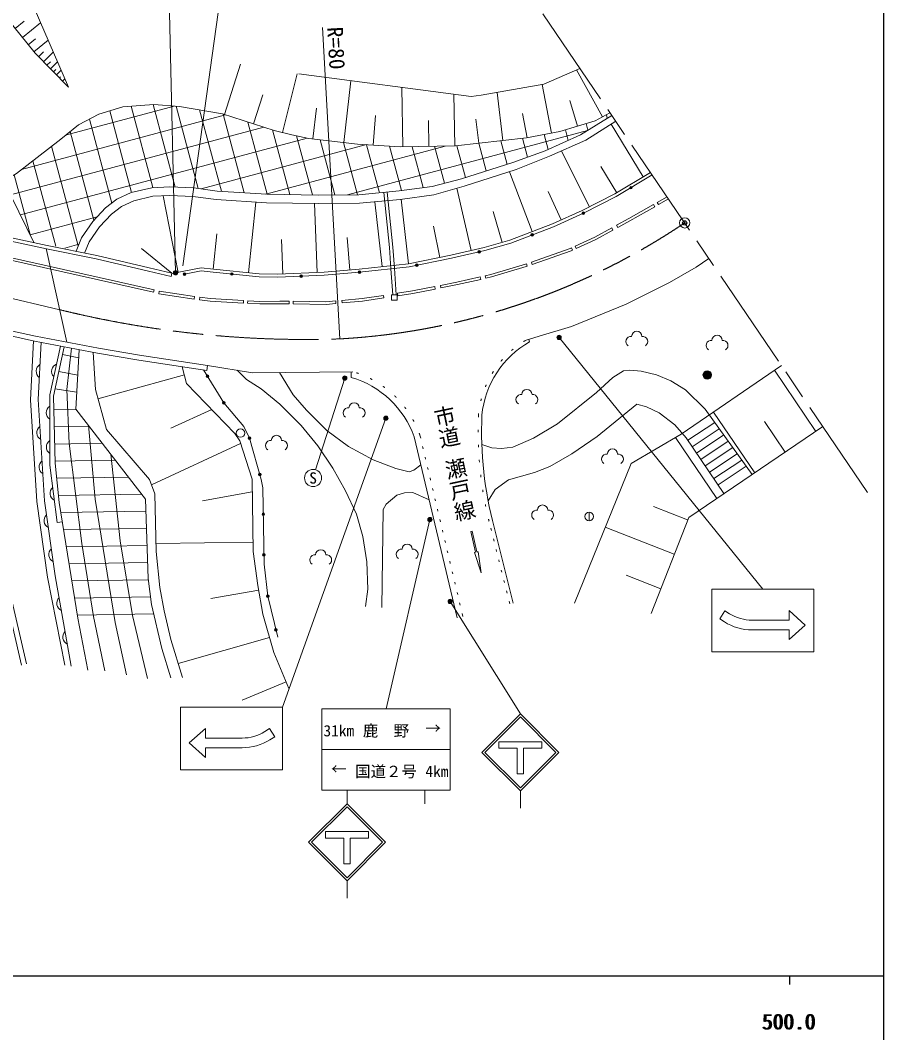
# Model space of a CAD drawing. Units: millimetres, scale not verified. Extents: x 40000 to 680000, y 20000 to 380000.
# Drawn here: x 478201 to 579000, y 198357 to 316518 of the extents above; entities that cross this region are included whole.
import ezdxf
from ezdxf.enums import TextEntityAlignment as Align

# ---------------------------------------------------------------- set-up
doc = ezdxf.new("R2010")
doc.units = ezdxf.units.MM
doc.header["$LTSCALE"] = 1000
doc.header["$PDMODE"] = 32
doc.header["$PDSIZE"] = 500
for name, pattern in [('CHAIN', [18.5, 12, -1.5, 3.5, -1.5]), ('DASHED', [7.5, 6, -1.5]), ('DOTTED', [1.75, 0.25, -1.5])]:
    doc.linetypes.add(name, pattern=pattern)
for name, color, linetype, lineweight in [('M-BGD', 7, 'Continuous', 13), ('M-BMK', 2, 'CHAIN', 13), ('M-BMK-SRVR', 3, 'Continuous', 13), ('M-STR-HTXT', 7, 'Continuous', 13), ('M-STR-STR1', 1, 'Continuous', 13), ('M-STR-STRC', 7, 'Continuous', 13), ('M-TTL-BAND', 7, 'Continuous', 25)]:
    doc.layers.add(name, color=color, linetype=linetype, lineweight=lineweight)
doc.layers.add('M-BMK-HTXT', color=7, linetype='Continuous')
doc.layers.add('M-OTRS', color=6, linetype='Continuous')
doc.styles.add('@ＭＳ ゴシック', font='')
doc.styles.add('ＭＳ ゴシック', font='')
doc.styles.get('@ＭＳ ゴシック').set_extended_font_data('@MS Gothic')
doc.styles.get('ＭＳ ゴシック').set_extended_font_data('MS Gothic')

msp = doc.modelspace()

# ---------------------------------------------------------------- hatches: boundary and pattern name
at = {"layer": 'M-BGD'}
for points in [[(549343, 296985, -1), (549643, 296985, -0.41421), (549493, 296835, -0.41421)], [(543783, 294001, -1), (544083, 294001, -0.41421), (543933, 293851, -0.41421)], [(537817, 291471, -1), (538117, 291471, -0.41421), (537967, 291321, -0.41421)], [(531628, 289495, -1), (531928, 289495, -0.41421), (531778, 289345, -0.41421)], [(517660, 287112, -1), (517960, 287112, -0.41421), (517810, 286962, -0.41421)], [(524352, 287944, -1), (524652, 287944, -0.41421), (524502, 287794, -0.41421)], [(497237, 286893, -1), (497537, 286893, -0.41421), (497387, 286743, -0.41421)], [(502749, 286899, -1), (503049, 286899, -0.41421), (502899, 286749, -0.41421)], [(510839, 286653, -1), (511139, 286653, -0.41421), (510989, 286503, -0.41421)], [(557900, 275118, -0.41421), (558400, 275618, -0.41421), (558900, 275118, -1)], [(499905, 274968, -1), (500205, 274968, -0.41421), (500055, 274818, -0.41421)], [(501815, 271863, -1), (502115, 271863, -0.41421), (501965, 271713, -0.41421)], [(504805, 267740, -1), (505105, 267740, -0.41421), (504955, 267590, -0.41421)], [(506023, 263503, -1), (506323, 263503, -0.41421), (506173, 263353, -0.41421)], [(506430, 258866, -1), (506730, 258866, -0.41421), (506580, 258716, -0.41421)], [(506495, 254127, -1), (506795, 254127, -0.41421), (506645, 253977, -0.41421)], [(506944, 249305, -1), (507244, 249305, -0.41421), (507094, 249155, -0.41421)], [(507899, 245373, -1), (508199, 245373, -0.41421), (508049, 245223, -0.41421)]]:
    msp.add_hatch(color=256, dxfattribs=at).paths.add_polyline_path(points)
at = {"layer": 'M-STR-HTXT'}
for points in [[(496551, 287162, -1), (496111, 286923, -1)], [(541324, 279619, -1), (540885, 279380, -1)], [(515856, 274641, -1), (516302, 274867, -1)], [(521105, 270198, -1), (520666, 269958, -1)], [(526247, 258366, -1), (525808, 258127, -1)], [(528606, 248819, -1), (528166, 248579, -1)]]:
    msp.add_hatch(color=256, dxfattribs=at).paths.add_polyline_path(points)

# ---------------------------------------------------------------- linework, layer by layer
at = {"layer": 'M-BGD'}
for p, q in [((477607, 315559), (478668, 316415)), ((478463, 314499), (480584, 316210)), ((479133, 313668), (479963, 314338)), ((479803, 312837), (481464, 314177)), ((480350, 312250), (480923, 312813)), ((480913, 311677), (482059, 312804)), ((481320, 311264), (481733, 311671)), ((481726, 310851), (482552, 311664)), ((482077, 310495), (482352, 310766)), ((502055, 305500), (503926, 311373)), ((482428, 310138), (482978, 310680)), ((482778, 309782), (482916, 309917)), ((483129, 309426), (483404, 309697)), ((508816, 303415), (510529, 310282)), ((546160, 305241), (543123, 310724)), ((515960, 302257), (516801, 309454)), ((522879, 301735), (522748, 308676)), ((540210, 303356), (539124, 309012)), ((505427, 304426), (506501, 307798)), ((528913, 301850), (528799, 307884)), ((534522, 302481), (533882, 308090)), ((496179, 306505), (483501, 303107)), ((493677, 296982), (491133, 306475)), ((496291, 297039), (493706, 306688)), ((498964, 296878), (496389, 306488)), ((501680, 296556), (499137, 306045)), ((512361, 302678), (512782, 306276)), ((543237, 304155), (542339, 307157)), ((502142, 305473), (478361, 299101)), ((488902, 295176), (486275, 304978)), ((491198, 296419), (488650, 305929)), ((504356, 296381), (501900, 305550)), ((519416, 301943), (519653, 305406)), ((531718, 302161), (531398, 304965)), ((537382, 302814), (536839, 305641)), ((546728, 305084), (546618, 305495)), ((506626, 304044), (477070, 296125)), ((507032, 296208), (504775, 304634)), ((509672, 296171), (507650, 303718)), ((525896, 301792), (525839, 304809)), ((542162, 302497), (541830, 303734)), ((544473, 303684), (544265, 304462)), ((550901, 298250), (547174, 304383)), ((511697, 302774), (478211, 293801)), ((486807, 293181), (484031, 303540)), ((512312, 296133), (510464, 303028)), ((514941, 296136), (513214, 302578)), ((544424, 303654), (516399, 296145)), ((537427, 300538), (536836, 302746)), ((539816, 301439), (539346, 303191)), ((484976, 290200), (481864, 301815)), ((518615, 301998), (499330, 296830)), ((527797, 301828), (506856, 296217)), ((517566, 296152), (515929, 302260)), ((520134, 296379), (518629, 301997)), ((522696, 296634), (521308, 301813)), ((525231, 296987), (523953, 301755)), ((527722, 297505), (526570, 301805)), ((530175, 298163), (529181, 301871)), ((532600, 298928), (531733, 302163)), ((535024, 299693), (534284, 302454)), ((482358, 290154), (479686, 300128)), ((544642, 294751), (541363, 301244)), ((547835, 296386), (545971, 299453)), ((479401, 291378), (477499, 298475)), ((537977, 291849), (535309, 298844)), ((530836, 289638), (529163, 296921)), ((496621, 287099), (494868, 296032)), ((523523, 288105), (522679, 295622)), ((541348, 293210), (539842, 296520)), ((504829, 287047), (505699, 295291)), ((512878, 287076), (512566, 295130)), ((520457, 287761), (519608, 295325)), ((487182, 293575), (479352, 291477)), ((534454, 290591), (533420, 294188)), ((527187, 288838), (526453, 292502)), ((500707, 287482), (501136, 291605)), ((508851, 286920), (508695, 290947)), ((516672, 287365), (516346, 291157)), ((485044, 290373), (483418, 289937)), ((495908, 287008), (492372, 289876)), ((537663, 278975), (537569, 279274)), ((485032, 277104), (483138, 277520)), ((484921, 275102), (482699, 275524)), ((516841, 274833), (516834, 275503)), ((571063, 268542), (566228, 275666)), ((497357, 275119), (487275, 272325)), ((484810, 273100), (482257, 273512)), ((482111, 271058), (484726, 271098)), ((500551, 271101), (495763, 268929)), ((563939, 263708), (559129, 270794)), ((556129, 267498), (559272, 269581)), ((567501, 266125), (565083, 269687)), ((482169, 269059), (486255, 269121)), ((556633, 266753), (559799, 268850)), ((482228, 267059), (487785, 267145)), ((503914, 267143), (493523, 262317)), ((524183, 267898), (529188, 246764)), ((524856, 268097), (524943, 267728)), ((559507, 260722), (554701, 267824)), ((557138, 266007), (560325, 268119)), ((557642, 265262), (560851, 267388)), ((525173, 266755), (525231, 266512)), ((558147, 264517), (561377, 266657)), ((558651, 263771), (561904, 265926)), ((482286, 265060), (489314, 265168)), ((525462, 265539), (525519, 265296)), ((559156, 263026), (562430, 265195)), ((525750, 264322), (525807, 264079)), ((559660, 262281), (562956, 264464)), ((482472, 263063), (490844, 263191)), ((526038, 263106), (526095, 262863)), ((482674, 261066), (492373, 261214)), ((505278, 261483), (499460, 260428)), ((526326, 261890), (526383, 261646)), ((526614, 260673), (526671, 260430)), ((482946, 259069), (492881, 259222)), ((526902, 259457), (526959, 259214)), ((544612, 259107), (544612, 258107)), ((556110, 258197), (552118, 259761)), ((482511, 257893), (483120, 257991)), ((527190, 258241), (527247, 257997)), ((483267, 257074), (492949, 257223)), ((527478, 257024), (527535, 256781)), ((533210, 256953), (533136, 257250)), ((535724, 248504), (533523, 257350)), ((554546, 254205), (546498, 257358)), ((505370, 255613), (494052, 255437)), ((527766, 255808), (527823, 255565)), ((533512, 255740), (533451, 255983)), ((483589, 255079), (493017, 255224)), ((528054, 254592), (528112, 254348)), ((533814, 254527), (533753, 254770)), ((483910, 253084), (493086, 253224)), ((528342, 253375), (528400, 253132)), ((534115, 253314), (534055, 253557)), ((528630, 252159), (528688, 251916)), ((534417, 252101), (534357, 252344)), ((552969, 250181), (548945, 251758)), ((484232, 251088), (493167, 251225)), ((528918, 250943), (528976, 250699)), ((534719, 250888), (534659, 251131)), ((506034, 250001), (500455, 249053)), ((529206, 249726), (529264, 249483)), ((535021, 249675), (534960, 249918)), ((484553, 249093), (493419, 249229)), ((529494, 248510), (529552, 248267)), ((535336, 248407), (535262, 248705)), ((484875, 247098), (493789, 247234)), ((529782, 247293), (529869, 246925)), ((507288, 244491), (496641, 241440)), ((509227, 239312), (504119, 237172))]:
    msp.add_line(p, q, dxfattribs=at)
at = {"layer": 'M-BGD', "linetype": 'DASHED'}
for p, q in [((521682, 284460), (521474, 287523)), ((522082, 284460), (521872, 287568))]:
    msp.add_line(p, q, dxfattribs=at)
at = {"layer": 'M-BGD'}
for points in [[(468148, 308217), (468139, 309030), (466421, 316337), (467894, 318728), (469964, 320905), (471499, 320986), (473760, 320124), (474680, 319189), (479943, 312664), (483830, 308713), (475286, 328446)], [(510703, 310253), (530845, 307616), (531989, 307757), (539336, 309049), (543522, 310900)], [(479793, 290580), (476279, 297734), (477752, 298629), (482935, 302645), (484998, 304330), (487379, 305539), (490172, 306395), (493780, 306695), (496780, 306457), (501811, 305578), (507825, 303662), (509906, 303143), (511903, 302731), (517553, 302071), (522544, 301729), (529008, 301851), (537308, 302799), (541204, 303547), (545329, 304781), (547035, 305726)], [(484720, 289555), (485340, 291121), (486679, 293047), (488170, 294615), (489495, 295632), (491138, 296405), (493550, 296976), (495648, 297067), (498452, 296945), (501172, 296590), (506985, 296209), (513007, 296123), (517737, 296153), (522419, 296595), (526277, 297133), (529722, 298020), (535687, 299903), (539474, 301285), (543616, 303152), (547250, 305408)], [(485715, 289351), (486227, 290645), (487456, 292413), (488841, 293869), (490019, 294773), (491470, 295456), (493688, 295981), (495648, 296066), (498365, 295948), (501074, 295594), (506946, 295209), (513003, 295123), (517788, 295154), (522535, 295601), (526485, 296152), (530036, 297172), (536080, 299088), (539993, 300637), (544232, 302514), (547713, 304726)], [(495897, 286957), (499313, 287627), (500747, 287478), (506104, 286912), (508281, 286898), (513670, 287107), (517775, 287460), (523530, 288106), (528483, 289098), (532357, 289988), (535361, 290852), (540327, 292746), (543782, 294317), (547611, 296250), (551756, 298769)], [(497387, 286893), (499329, 287274), (500711, 287130), (506084, 286562), (508286, 286548), (513692, 286757), (517810, 287112), (523584, 287760), (528557, 288756), (532444, 289649), (535472, 290519), (540462, 292422), (543933, 294001), (547781, 295944), (551953, 298479)], [(521474, 287523), (521308, 289983), (520632, 296424)], [(521872, 287568), (521706, 290018), (521029, 296466)], [(558593, 288695), (557119, 287712), (553989, 285924), (548917, 283393), (542551, 280776), (538756, 279645), (537160, 279146)], [(478342, 241258), (476313, 250041), (475352, 255745), (474619, 261458), (474353, 273683), (473864, 280427)], [(474477, 280274), (474953, 273712), (475218, 261503), (475946, 255833), (476901, 250158), (478927, 241393)], [(479746, 279106), (479390, 272239), (480142, 260361), (481393, 251534), (483408, 241263)], [(480638, 278931), (480292, 272244), (481038, 260452), (482282, 251676), (484154, 241134)], [(482893, 278495), (481637, 272821), (481656, 264603), (482511, 257893)], [(483334, 278410), (482065, 272638), (482292, 264847), (482758, 260235), (484935, 246726), (486078, 240676)], [(484198, 278243), (483620, 273434), (483923, 267113), (485388, 255452), (486750, 246933), (488083, 240601)], [(485085, 278071), (484701, 271130), (492833, 260620), (493149, 251361), (493532, 248338), (494728, 243207), (495792, 239793)], [(486716, 277756), (486969, 273417), (488277, 268743), (493298, 262914), (493918, 261265), (494073, 254538), (494503, 250333), (494991, 247612), (495777, 244256), (497142, 239805)], [(497090, 276082), (497627, 274144), (503255, 268285), (503827, 267416), (505255, 262944), (505387, 254512), (505940, 250558), (506507, 247218), (507788, 242745), (509549, 238544)], [(499604, 275702), (501965, 271863), (504307, 269122), (504955, 267740), (506337, 262930), (506537, 261960), (506660, 253030), (507094, 249305), (508253, 244531)], [(500067, 276229), (505295, 275379), (517038, 275505)], [(503536, 275665), (504612, 274602), (506321, 273493), (508518, 271716), (510986, 269215), (512952, 266863), (514708, 264257), (516164, 261604), (517453, 258860), (518192, 256287), (518675, 253306), (518776, 250112), (518507, 248087)], [(508476, 275413), (510064, 272820), (511604, 271002), (514004, 268626), (516529, 266763), (519393, 265208), (522057, 264189), (523586, 263836), (524146, 264006), (524960, 264619)], [(532079, 267017), (533253, 266632), (534393, 266552), (535701, 266705), (538101, 267737), (540934, 269428), (545453, 273074), (547366, 274820), (548603, 275602), (549376, 275674), (550698, 275580), (552486, 275125), (554140, 274424), (555848, 273374), (558158, 271130), (563645, 263508)], [(567052, 276232), (555370, 268214), (549501, 264788), (542908, 248478)], [(532821, 260417), (533655, 261741), (535209, 262891), (538241, 263736), (540007, 264458), (542602, 265926), (545561, 267930), (550170, 271706), (551319, 271403), (552796, 270702), (554623, 269286), (555935, 267784), (560336, 261283)], [(486157, 269248), (486942, 260627), (489279, 246228), (490597, 240108)], [(571890, 269104), (556231, 258504), (551832, 247281)], [(488767, 265875), (489846, 255747), (491287, 247038), (493044, 239708)], [(525922, 260557), (524037, 261396), (523044, 261368), (522146, 261083), (520931, 260058), (520562, 259435), (520420, 247978)]]:
    msp.add_lwpolyline(points, dxfattribs=at)
msp.add_lwpolyline([(521557, 284460), (522207, 284460), (522207, 283860), (521557, 283860)], close=True, dxfattribs=at)
for centre, radius in [((549493, 296985), 150), ((543933, 294001), 150), ((537967, 291471), 150), ((531778, 289495), 150), ((517810, 287112), 150), ((524502, 287944), 150), ((497387, 286893), 150), ((502899, 286899), 150), ((510989, 286653), 150), ((558400, 275118), 500), ((500055, 274968), 150), ((501965, 271863), 150), ((503913, 268344), 500), ((504955, 267740), 150), ((506173, 263503), 150), ((506580, 258866), 150), ((544612, 258607), 500), ((506645, 254127), 150), ((507094, 249305), 150), ((508049, 245373), 150)]:
    msp.add_circle(centre, radius, dxfattribs=at)
for centre, radius, start, end in [((550170, 279626), 600, 0, 180), ((542973, 269426), 10925, 119.07737, 174.7718), ((549494, 279031), 600, 82.75408, 237.27971), ((550845, 279031), 600, 302.72029, 97.24592), ((558865, 278564), 600, 82.75408, 237.27971), ((559541, 279159), 600, 0, 180), ((560217, 278564), 600, 302.72029, 97.24592), ((480968, 275561), 903, 120.887, 233.17694), ((482756, 275549), 903, 111.37545, 223.6654), ((513710, 264164), 11119, 19.62472, 73.64594), ((537344, 272837), 600, 0, 180), ((517172, 271287), 600, 0, 180), ((536668, 272242), 600, 82.75408, 237.27971), ((538020, 272242), 600, 302.72029, 97.24592), ((482145, 270713), 903, 123.98476, 236.2747), ((516496, 270692), 600, 82.75408, 237.27971), ((517847, 270692), 600, 302.72029, 97.24592), ((575320, 268538), 43268, 177.50479, 194.9854), ((481041, 268376), 903, 127.47422, 239.76417), ((482154, 266713), 903, 123.98476, 236.2747), ((507432, 266883), 600, 82.75408, 237.27971), ((508107, 267478), 600, 0, 180), ((508783, 266883), 600, 302.72029, 97.24592), ((546651, 265295), 600, 82.75408, 237.27971), ((547327, 265891), 600, 0, 180), ((548002, 265295), 600, 302.72029, 97.24592), ((481293, 264384), 903, 127.47422, 239.76417), ((482583, 261312), 903, 131.12327, 243.41322), ((539176, 259354), 600, 0, 180), ((481877, 258115), 903, 131.92449, 244.21444), ((538501, 258759), 600, 82.75408, 237.27971), ((539852, 258759), 600, 302.72029, 97.24592), ((523368, 254791), 600, 0, 180), ((482439, 254155), 903, 131.92449, 244.21444), ((512600, 253528), 600, 82.75408, 237.27971), ((513276, 254123), 600, 0, 180), ((513952, 253528), 600, 302.72029, 97.24592), ((522692, 254196), 600, 82.75408, 237.27971), ((524043, 254196), 600, 302.72029, 97.24592), ((483364, 248462), 903, 133.92822, 246.21817), ((484063, 244524), 903, 133.92822, 246.21817)]:
    msp.add_arc(centre, radius, start, end, dxfattribs=at)
at = {"layer": 'M-BGD', "linetype": 'DOTTED'}
for centre, radius, start, end in [((542973, 269426), 11325, 120.87715, 174.82039), ((513710, 264164), 11819, 19.43507, 73.64594), ((575320, 268538), 43668, 177.49235, 194.98075)]:
    msp.add_arc(centre, radius, start, end, dxfattribs=at)
at = {"layer": 'M-BMK'}
for p, q in [((577114, 261407), (530977, 329385)), ((456694, 288948), (482804, 282738))]:
    msp.add_line(p, q, dxfattribs=at)
for centre, radius, start, end in [((511050, 359208), 80000, 273.19552, 303.97856), ((511466, 399264), 120000, 256.18109, 271.93102)]:
    msp.add_arc(centre, radius, start, end, dxfattribs=at)
at = {"layer": 'M-BMK-SRVR'}
msp.add_circle((555761, 292868), 600, dxfattribs=at)
at = {"layer": 'M-OTRS'}
msp.add_point((555761, 292868), dxfattribs=at)
at = {"layer": 'M-STR-HTXT'}
for p, q in [((496331, 287042), (494891, 349619)), ((497176, 287859), (501704, 320351)), ((515510, 279332), (513481, 315673)), ((541104, 279500), (564900, 250113)), ((516079, 274754), (512685, 264054)), ((520886, 270078), (508811, 236357)), ((526027, 258246), (520896, 236152)), ((528386, 248699), (536583, 235571))]:
    msp.add_line(p, q, dxfattribs=at)
for centre in [(496331, 287042), (541104, 279500), (516079, 274754), (520886, 270078), (526027, 258246), (528386, 248699)]:
    msp.add_circle(centre, 250, dxfattribs=at)
at = {"layer": 'M-STR-STR1'}
for p, q in [((481239, 289861), (483635, 278953)), ((495908, 287008), (495818, 286618)), ((500067, 276229), (499979, 275645))]:
    msp.add_line(p, q, dxfattribs=at)
for points in [[(452878, 296598), (457967, 295331), (461772, 294451), (481353, 290245), (487137, 289059), (493262, 287621), (495908, 287008)], [(452782, 296210), (457873, 294942), (461685, 294061), (481270, 289854), (487051, 288669), (493172, 287232), (495818, 286618)], [(499979, 275645), (492046, 276846), (487222, 277658), (479870, 279079), (474997, 280144), (470091, 281369), (462171, 283663)], [(500067, 276229), (492139, 277429), (487327, 278239), (479989, 279658), (475132, 280719), (470244, 281939), (462335, 284230)]]:
    msp.add_lwpolyline(points, dxfattribs=at)
at = {"layer": 'M-STR-STRC'}
for p, q in [((552567, 295267), (553698, 295907)), ((552715, 295006), (553867, 295658)), ((552121, 295014), (552268, 294753)), ((552567, 295267), (552715, 295006)), ((547250, 292291), (547390, 292026)), ((547804, 292596), (547949, 292333)), ((542538, 289961), (542662, 289688)), ((542986, 290165), (543110, 289892)), ((537294, 288098), (537394, 287815)), ((537877, 288303), (537976, 288020)), ((531889, 286572), (531955, 286279)), ((532481, 286704), (532547, 286412)), ((493757, 284777), (493823, 285070)), ((494386, 284608), (494430, 284905)), ((494430, 284905), (498542, 284283)), ((526579, 285447), (526636, 285152)), ((527239, 285579), (527298, 285284)), ((494386, 284608), (498497, 283986)), ((498542, 284283), (498497, 283986)), ((499145, 284191), (499111, 283893)), ((504280, 283820), (504262, 283520)), ((504751, 283792), (504734, 283493)), ((509602, 283721), (509598, 283421)), ((510078, 283715), (510074, 283415)), ((515029, 283761), (515054, 283462)), ((515752, 283823), (515778, 283524)), ((520594, 284408), (520640, 284111)), ((522271, 284362), (522226, 284658)), ((563654, 246499), (567946, 246499)), ((564793, 246499), (564196, 246499)), ((567946, 245374), (563654, 245374)), ((513396, 236152), (528396, 236152)), ((513396, 236152), (513396, 226652)), ((528396, 236152), (528396, 226652)), ((532083, 231071), (536583, 235571)), ((532436, 231071), (536583, 235218)), ((541083, 231071), (536583, 235571)), ((540729, 231071), (536583, 235218)), ((504099, 232743), (499807, 232743)), ((499807, 231618), (504099, 231618)), ((502960, 232743), (503557, 232743)), ((539082, 232321), (534082, 232321)), ((539082, 232321), (539082, 231571)), ((528396, 231402), (513396, 231402)), ((532083, 231071), (536583, 226571)), ((532436, 231071), (536583, 226924)), ((536207, 231571), (534082, 231571)), ((536207, 231571), (536207, 228571)), ((536583, 226924), (540729, 231071)), ((536583, 226571), (541083, 231071)), ((536957, 231571), (536957, 228571)), ((539082, 231571), (536957, 231571)), ((536957, 228571), (536207, 228571)), ((528396, 226652), (513396, 226652)), ((516344, 225081), (516344, 226652)), ((525448, 225081), (525448, 226652)), ((536583, 226571), (536583, 224571)), ((511844, 220581), (516344, 225081)), ((512197, 220581), (516344, 224728)), ((520844, 220581), (516344, 225081)), ((520490, 220581), (516344, 224728)), ((518843, 221831), (513843, 221831)), ((515968, 221081), (513843, 221081)), ((515968, 221081), (515968, 218081)), ((516718, 221081), (516718, 218081)), ((518843, 221081), (516718, 221081)), ((518843, 221831), (518843, 221081)), ((511844, 220581), (516344, 216081)), ((512197, 220581), (516344, 216434)), ((516344, 216434), (520490, 220581)), ((516344, 216081), (520844, 220581)), ((516718, 218081), (515968, 218081)), ((516344, 216081), (516344, 214081))]:
    msp.add_line(p, q, dxfattribs=at)
for points in [[(396826, 307990), (399063, 307410), (407198, 306821), (412176, 306400), (417933, 306009), (433326, 301855), (452014, 294331), (465795, 291043), (493757, 284777)], [(396902, 308280), (399112, 307708), (407221, 307120), (412199, 306699), (417983, 306306), (433421, 302140), (452105, 294618), (465863, 291335), (493823, 285070)], [(547804, 292596), (549225, 293376), (552121, 295014)], [(547949, 292333), (549371, 293114), (552268, 294753)], [(542986, 290165), (545274, 291206), (547250, 292291)], [(543110, 289892), (545409, 290937), (547394, 292028)], [(537877, 288303), (542389, 289893), (542538, 289961)], [(537976, 288020), (542501, 289615), (542662, 289688)], [(532481, 286704), (533128, 286849), (537175, 288056), (537294, 288098)], [(532547, 286412), (533204, 286559), (537268, 287771), (537394, 287815)], [(527239, 285579), (529175, 285965), (531889, 286572)], [(527298, 285284), (529237, 285672), (531955, 286279)], [(522226, 284658), (523983, 284929), (526579, 285447)], [(522271, 284362), (524036, 284633), (526638, 285153)], [(499111, 283893), (500361, 283748), (504262, 283520)], [(499145, 284191), (500387, 284047), (504280, 283820)], [(504751, 283792), (506178, 283709), (508508, 283736), (509602, 283721)], [(510078, 283715), (513885, 283663), (515029, 283761)], [(515752, 283823), (518116, 284027), (520594, 284408)], [(515778, 283524), (518151, 283728), (520640, 284111)], [(504734, 283493), (506171, 283409), (508507, 283436), (509598, 283421)], [(510074, 283415), (513896, 283362), (515054, 283462)], [(560400, 246310), (559849, 246656), (560446, 247609), (560998, 247263)], [(507353, 232554), (507905, 232900), (507307, 233853), (506756, 233507)]]:
    msp.add_lwpolyline(points, dxfattribs=at)
for points in [[(531988, 252013), (531208, 254399), (531354, 254433), (530794, 256869), (530940, 256903), (531500, 254467), (531646, 254500)], [(570857, 242810), (558943, 242810), (558943, 250113), (570857, 250113)], [(569821, 245937), (567946, 244249), (567946, 245374), (567946, 244249), (569821, 245937), (567946, 247624), (567946, 246499), (567946, 247624)], [(496896, 229054), (508811, 229054), (508811, 236357), (496896, 236357)], [(497932, 232181), (499807, 230493), (499807, 231618), (499807, 230493), (497932, 232181), (499807, 233868), (499807, 232743), (499807, 233868)], [(534082, 232321), (539082, 232321), (539082, 231571), (536957, 231571), (536957, 228571), (536207, 228571), (536207, 231571), (534082, 231571)], [(513843, 221831), (518843, 221831), (518843, 221081), (516718, 221081), (516718, 218081), (515968, 218081), (515968, 221081), (513843, 221081)]]:
    msp.add_lwpolyline(points, close=True, dxfattribs=at)
msp.add_circle((512383, 263100), 1000, dxfattribs=at)
for centre, radius, start, end in [((563654, 251499), 5000, 237.90417, 270), ((563654, 251499), 6125, 237.90417, 270), ((504099, 237743), 5000, 270, 302.09583), ((504099, 237743), 6125, 270, 302.09583)]:
    msp.add_arc(centre, radius, start, end, dxfattribs=at)
at = {"layer": 'M-TTL-BAND'}
for p, q in [((579000, 20000), (579000, 370000)), ((40000, 205000), (579000, 205000)), ((568000, 205000), (568000, 204000))]:
    msp.add_line(p, q, dxfattribs=at)

# ---------------------------------------------------------------- texts
at = {"layer": 'M-BMK-HTXT', "style": '@ＭＳ ゴシック'}
msp.add_text('市道 瀬戸線', height=1833, rotation=281.885, dxfattribs=at).set_placement((527479, 271534), align=Align.MIDDLE_LEFT)
at = {"layer": 'M-STR-HTXT', "style": 'ＭＳ ゴシック'}
msp.add_text('R=80', height=1833, rotation=273.196, dxfattribs=at).set_placement((513481, 315673), align=Align.BOTTOM_LEFT)
at = {"layer": 'M-STR-STRC', "style": 'ＭＳ ゴシック'}
for s, p in [('S', (512383, 263100)), ('→', (526396, 233886)), ('←', (515396, 229136))]:
    msp.add_text(s, height=1320, dxfattribs=at).set_placement(p, align=Align.MIDDLE_CENTER)
for s, p in [('31km', (513596, 232549)), ('鹿\u3000野', (518196, 232549)), ('国道２号', (517296, 227799)), (' 4km', (524596, 227799))]:
    msp.add_text(s, height=1320, dxfattribs=at).set_placement(p, align=Align.BOTTOM_LEFT)
at = {"layer": 'M-TTL-BAND', "style": 'ＭＳ ゴシック'}
for p in [(567844, 198195), (568000, 198195)]:
    msp.add_text('500.0', height=1833, dxfattribs=at).set_placement(p, align=Align.BOTTOM_CENTER)

doc.saveas('drawing.dxf')
